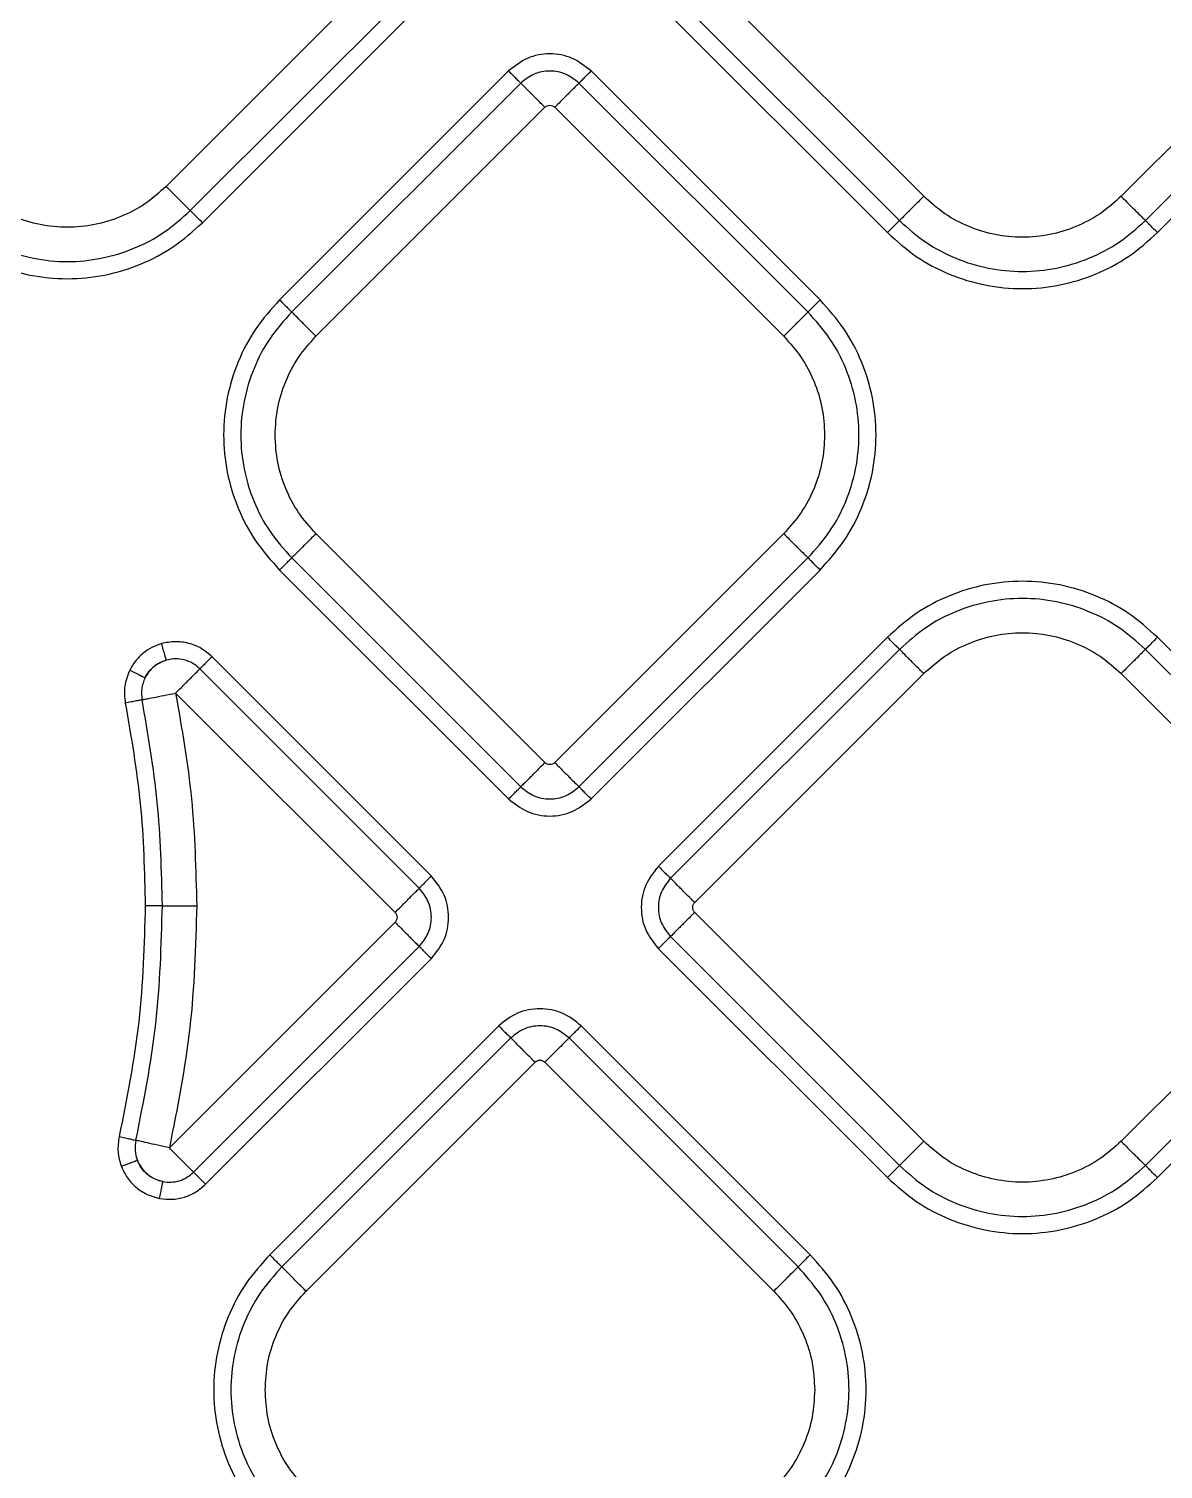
# Model space of a CAD drawing. Extents: x 939 to 1039, y 781 to 934.
# Drawn here: x 985.06 to 988.324, y 839.673 to 843.819 of the extents above; entities that cross this region are included whole.
import ezdxf

# ---------------------------------------------------------------- set-up
doc = ezdxf.new("R2010")
doc.units = 0
doc.header["$MEASUREMENT"] = 0
doc.layers.add('1', color=4, linetype='Continuous')

# ---------------------------------------------------------------- blocks, each defined once
blk = doc.blocks.new('Envoy')
at = {"layer": '1', "color": 3, "linetype": 'Continuous', "lineweight": 25}
for p, q in [((47.4601, 44.8496), (46.8012, 44.1907)), ((48.9811, 44.1622), (48.3222, 44.8211)), ((50.208, 44.8211), (49.5492, 44.1622)), ((46.871, 44.121), (47.5298, 44.7798)), ((46.9058, 44.0862), (47.5646, 44.745)), ((48.2525, 44.7513), (48.9114, 44.0925)), ((49.6189, 44.0925), (50.2778, 44.7513)), ((48.2177, 44.7165), (48.8765, 44.0576)), ((49.6538, 44.0576), (50.3126, 44.7165)), ((47.7867, 44.5229), (47.1279, 43.8641)), ((48.683, 43.8641), (48.0242, 44.5229)), ((47.8216, 44.4881), (47.1627, 43.8293)), ((48.6481, 43.8293), (47.9893, 44.4881)), ((47.2324, 43.7595), (47.8913, 44.4184)), ((47.9196, 44.4184), (48.5784, 43.7595)), ((47.8913, 42.5326), (47.2324, 43.1914)), ((48.5784, 43.1914), (47.9196, 42.5326)), ((47.1627, 43.1217), (47.8216, 42.4628)), ((47.9893, 42.4628), (48.6481, 43.1217)), ((47.1279, 43.0868), (47.7867, 42.428)), ((48.0242, 42.428), (48.683, 43.0868)), ((48.8765, 42.8933), (48.2177, 42.2345)), ((50.3126, 42.2345), (49.6538, 42.8933)), ((47.5646, 42.2059), (46.9334, 42.8372)), ((48.9114, 42.8584), (48.2526, 42.1996)), ((50.2778, 42.1996), (49.619, 42.8584)), ((47.5298, 42.1711), (46.8985, 42.8023)), ((48.3223, 42.1298), (48.9811, 42.7887)), ((49.5492, 42.7887), (50.2081, 42.1298)), ((46.8288, 42.7326), (47.46, 42.1013)), ((48.9811, 41.4427), (48.3223, 42.1016)), ((50.2081, 42.1016), (49.5492, 41.4427)), ((47.46, 42.0731), (46.8106, 41.4236)), ((46.8803, 41.3538), (47.5298, 42.0033)), ((48.2177, 41.997), (48.8765, 41.3382)), ((48.2526, 42.0318), (48.9114, 41.373)), ((49.619, 41.373), (50.2778, 42.0318)), ((49.6538, 41.3382), (50.3126, 41.997)), ((46.9151, 41.319), (47.5646, 41.9685)), ((47.7582, 41.7749), (47.0994, 41.1161)), ((48.6545, 41.1161), (47.9957, 41.7749)), ((47.793, 41.7401), (47.1342, 41.0812)), ((48.6196, 41.0812), (47.9608, 41.7401)), ((47.2039, 41.0115), (47.8628, 41.6703)), ((47.891, 41.6703), (48.5499, 41.0115))]:
    blk.add_line(p, q, dxfattribs=at)
for points, knots in [([(48.0242, 44.5229), (48.0068, 44.5367), (47.9721, 44.5641), (47.9054, 44.5761), (47.8388, 44.5641), (47.804, 44.5367), (47.7867, 44.5229)], [0, 0, 0, 0, 0.250067, 0.499983, 0.74993, 1, 1, 1, 1]), ([(47.7867, 44.5229), (47.7908, 44.5188), (47.7991, 44.5105), (47.8099, 44.4997), (47.8182, 44.4914), (47.8204, 44.4892), (47.8216, 44.4881)], [0, 0, 0, 0, 0.250005, 0.499999, 0.749999, 1, 1, 1, 1]), ([(47.9893, 44.4881), (47.977, 44.4978), (47.9525, 44.5171), (47.9054, 44.5257), (47.8584, 44.5171), (47.8338, 44.4978), (47.8216, 44.4881)], [0, 0, 0, 0, 0.249861, 0.499986, 0.750123, 1, 1, 1, 1]), ([(47.9893, 44.4881), (47.9904, 44.4892), (47.9926, 44.4914), (48.0009, 44.4997), (48.0117, 44.5105), (48.02, 44.5188), (48.0242, 44.5229)], [0, 0, 0, 0, 0.25, 0.5, 0.749994, 1, 1, 1, 1]), ([(47.8913, 44.4184), (47.883, 44.4266), (47.8664, 44.4432), (47.8448, 44.4649), (47.8282, 44.4815), (47.8238, 44.4859), (47.8216, 44.4881)], [0, 0, 0, 0, 0.25, 0.499997, 0.74999, 1, 1, 1, 1]), ([(47.9893, 44.4881), (47.9871, 44.4859), (47.9826, 44.4815), (47.966, 44.4649), (47.9444, 44.4432), (47.9278, 44.4266), (47.9196, 44.4184)], [0, 0, 0, 0, 0.25001, 0.500004, 0.75, 1, 1, 1, 1]), ([(47.8913, 44.4184), (47.8933, 44.42), (47.8975, 44.4233), (47.9054, 44.4247), (47.9133, 44.4233), (47.9175, 44.42), (47.9196, 44.4184)], [0, 0, 0, 0, 0.250228, 0.5, 0.749768, 1, 1, 1, 1]), ([(46.8012, 44.1907), (46.7816, 44.1732), (46.7423, 44.1381), (46.6718, 44.1014), (46.5961, 44.0782), (46.5172, 44.0705), (46.4383, 44.0782), (46.3626, 44.1014), (46.2921, 44.1381), (46.2528, 44.1732), (46.2331, 44.1907)], [0, 0, 0, 0, 0.125, 0.25, 0.375, 0.5, 0.625, 0.75, 0.875, 1, 1, 1, 1]), ([(46.8012, 44.1907), (46.8095, 44.1825), (46.8261, 44.1659), (46.8477, 44.1442), (46.8643, 44.1276), (46.8688, 44.1232), (46.871, 44.121)], [0, 0, 0, 0, 0.249999, 0.499997, 0.74999, 1, 1, 1, 1]), ([(48.9811, 44.1622), (48.9728, 44.1539), (48.9563, 44.1374), (48.9346, 44.1157), (48.918, 44.0991), (48.9136, 44.0947), (48.9114, 44.0925)], [0, 0, 0, 0, 0.25, 0.499997, 0.74999, 1, 1, 1, 1]), ([(49.5492, 44.1622), (49.5296, 44.1447), (49.4903, 44.1096), (49.4197, 44.0729), (49.3441, 44.0497), (49.2651, 44.042), (49.1862, 44.0497), (49.1106, 44.0729), (49.04, 44.1096), (49.0007, 44.1447), (48.9811, 44.1622)], [0, 0, 0, 0, 0.125, 0.25, 0.375, 0.5, 0.625, 0.75, 0.875, 1, 1, 1, 1]), ([(49.5492, 44.1622), (49.5575, 44.1539), (49.574, 44.1374), (49.5957, 44.1157), (49.6123, 44.0991), (49.6167, 44.0947), (49.6189, 44.0925)], [0, 0, 0, 0, 0.25, 0.499997, 0.74999, 1, 1, 1, 1]), ([(46.1634, 44.121), (46.1879, 44.0992), (46.2368, 44.0555), (46.3246, 44.0097), (46.4189, 43.9809), (46.5172, 43.9713), (46.6155, 43.9809), (46.7097, 44.0097), (46.7976, 44.0555), (46.8465, 44.0992), (46.871, 44.121)], [0, 0, 0, 0, 0.125, 0.25, 0.375, 0.5, 0.625, 0.75, 0.875, 1, 1, 1, 1]), ([(46.9058, 44.0862), (46.9017, 44.0903), (46.8934, 44.0986), (46.8826, 44.1094), (46.8743, 44.1177), (46.8721, 44.1199), (46.871, 44.121)], [0, 0, 0, 0, 0.2500041, 0.4999999, 0.7499991, 1, 1, 1, 1]), ([(46.1285, 44.0862), (46.1554, 44.0622), (46.2092, 44.0142), (46.3057, 43.9639), (46.4092, 43.9322), (46.5172, 43.9216), (46.6251, 43.9322), (46.7287, 43.9639), (46.8252, 44.0142), (46.8789, 44.0622), (46.9058, 44.0862)], [0, 0, 0, 0, 0.125, 0.25, 0.375, 0.5, 0.625, 0.75, 0.875, 1, 1, 1, 1]), ([(48.8765, 44.0576), (48.8806, 44.0618), (48.8889, 44.0701), (48.8997, 44.0809), (48.908, 44.0892), (48.9103, 44.0914), (48.9114, 44.0925)], [0, 0, 0, 0, 0.250006, 0.500001, 0.75, 1, 1, 1, 1]), ([(48.9114, 44.0925), (48.9358, 44.0707), (48.9848, 44.027), (49.0726, 43.9812), (49.1669, 43.9524), (49.2651, 43.9428), (49.3634, 43.9524), (49.4577, 43.9812), (49.5455, 44.027), (49.5945, 44.0707), (49.6189, 44.0925)], [0, 0, 0, 0, 0.125, 0.25, 0.375, 0.5, 0.625, 0.75, 0.875, 1, 1, 1, 1]), ([(49.6538, 44.0576), (49.6497, 44.0618), (49.6414, 44.0701), (49.6306, 44.0809), (49.6223, 44.0892), (49.62, 44.0914), (49.6189, 44.0925)], [0, 0, 0, 0, 0.250006, 0.500001, 0.75, 1, 1, 1, 1]), ([(48.8765, 44.0576), (48.9034, 44.0336), (48.9571, 43.9857), (49.0536, 43.9354), (49.1572, 43.9037), (49.2651, 43.8931), (49.3731, 43.9037), (49.4767, 43.9354), (49.5731, 43.9857), (49.6269, 44.0336), (49.6538, 44.0576)], [0, 0, 0, 0, 0.125, 0.2500001, 0.375, 0.5, 0.625, 0.75, 0.875, 1, 1, 1, 1]), ([(47.1279, 43.8641), (47.1039, 43.8372), (47.0559, 43.7835), (47.0056, 43.687), (46.9739, 43.5834), (46.9634, 43.4755), (46.9739, 43.3675), (47.0056, 43.264), (47.0559, 43.1675), (47.1039, 43.1137), (47.1279, 43.0868)], [0, 0, 0, 0, 0.125, 0.25, 0.375, 0.5, 0.625, 0.75, 0.875, 1, 1, 1, 1]), ([(47.1279, 43.8641), (47.132, 43.86), (47.1403, 43.8517), (47.1511, 43.8409), (47.1594, 43.8326), (47.1616, 43.8304), (47.1627, 43.8293)], [0, 0, 0, 0, 0.250008, 0.500001, 0.750001, 1, 1, 1, 1]), ([(48.683, 43.8641), (48.6788, 43.86), (48.6706, 43.8517), (48.6597, 43.8409), (48.6514, 43.8326), (48.6492, 43.8304), (48.6481, 43.8293)], [0, 0, 0, 0, 0.2500065, 0.5000005, 0.7500001, 1, 1, 1, 1]), ([(48.683, 43.0868), (48.707, 43.1137), (48.7549, 43.1675), (48.8052, 43.264), (48.8369, 43.3675), (48.8475, 43.4755), (48.8369, 43.5834), (48.8052, 43.687), (48.7549, 43.7835), (48.707, 43.8372), (48.683, 43.8641)], [0, 0, 0, 0, 0.125, 0.25, 0.375, 0.5, 0.625, 0.75, 0.875, 1, 1, 1, 1]), ([(47.1627, 43.8293), (47.1409, 43.8048), (47.0972, 43.7558), (47.0514, 43.668), (47.0226, 43.5737), (47.013, 43.4755), (47.0226, 43.3772), (47.0514, 43.2829), (47.0972, 43.1951), (47.1409, 43.1462), (47.1627, 43.1217)], [0, 0, 0, 0, 0.125, 0.25, 0.375, 0.5, 0.625, 0.75, 0.875, 1, 1, 1, 1]), ([(47.2324, 43.7595), (47.2242, 43.7678), (47.2076, 43.7844), (47.186, 43.806), (47.1694, 43.8226), (47.1649, 43.827), (47.1627, 43.8293)], [0, 0, 0, 0, 0.2500004, 0.4999962, 0.7499903, 1, 1, 1, 1]), ([(48.5784, 43.7595), (48.5867, 43.7678), (48.6032, 43.7844), (48.6249, 43.806), (48.6415, 43.8226), (48.6459, 43.827), (48.6481, 43.8293)], [0, 0, 0, 0, 0.249999, 0.499996, 0.74999, 1, 1, 1, 1]), ([(48.6481, 43.1217), (48.67, 43.1462), (48.7136, 43.1951), (48.7594, 43.2829), (48.7883, 43.3772), (48.7979, 43.4755), (48.7883, 43.5737), (48.7594, 43.668), (48.7136, 43.7558), (48.67, 43.8048), (48.6481, 43.8293)], [0, 0, 0, 0, 0.125, 0.25, 0.375, 0.5, 0.625, 0.75, 0.875, 1, 1, 1, 1]), ([(47.1148, 43.4755), (47.1163, 43.5018), (47.1192, 43.5544), (47.1433, 43.6301), (47.1798, 43.7006), (47.2149, 43.7399), (47.2324, 43.7595)], [0, 0, 0, 0, 0.25, 0.5, 0.75, 1, 1, 1, 1]), ([(48.5784, 43.7595), (48.5959, 43.7399), (48.631, 43.7006), (48.6676, 43.6301), (48.6916, 43.5544), (48.6946, 43.5018), (48.6961, 43.4755)], [0, 0, 0, 0, 0.25, 0.5, 0.75, 1, 1, 1, 1]), ([(47.2324, 43.1914), (47.2149, 43.2111), (47.1798, 43.2503), (47.1433, 43.3209), (47.1192, 43.3966), (47.1163, 43.4492), (47.1148, 43.4755)], [0, 0, 0, 0, 0.25, 0.500001, 0.75, 1, 1, 1, 1]), ([(48.6961, 43.4755), (48.6946, 43.4492), (48.6916, 43.3966), (48.6676, 43.3209), (48.631, 43.2503), (48.5959, 43.2111), (48.5784, 43.1914)], [0, 0, 0, 0, 0.25, 0.5, 0.75, 1, 1, 1, 1]), ([(47.2324, 43.1914), (47.2242, 43.1831), (47.2076, 43.1666), (47.186, 43.1449), (47.1694, 43.1283), (47.1649, 43.1239), (47.1627, 43.1217)], [0, 0, 0, 0, 0.2500004, 0.4999968, 0.7499903, 1, 1, 1, 1]), ([(48.5784, 43.1914), (48.5867, 43.1831), (48.6032, 43.1666), (48.6249, 43.1449), (48.6415, 43.1283), (48.6459, 43.1239), (48.6481, 43.1217)], [0, 0, 0, 0, 0.249999, 0.499997, 0.74999, 1, 1, 1, 1]), ([(47.1279, 43.0868), (47.132, 43.091), (47.1403, 43.0992), (47.1511, 43.1101), (47.1594, 43.1184), (47.1616, 43.1206), (47.1627, 43.1217)], [0, 0, 0, 0, 0.250005, 0.500001, 0.75, 1, 1, 1, 1]), ([(48.683, 43.0868), (48.6788, 43.091), (48.6706, 43.0992), (48.6597, 43.1101), (48.6514, 43.1184), (48.6492, 43.1206), (48.6481, 43.1217)], [0, 0, 0, 0, 0.2500041, 0.4999999, 0.7499991, 1, 1, 1, 1]), ([(49.6538, 42.8933), (49.6269, 42.9173), (49.5732, 42.9652), (49.4767, 43.0155), (49.3731, 43.0472), (49.2652, 43.0578), (49.1572, 43.0472), (49.0537, 43.0155), (48.9572, 42.9652), (48.9034, 42.9173), (48.8765, 42.8933)], [0, 0, 0, 0, 0.125, 0.25, 0.375, 0.5, 0.625, 0.7499999, 0.875, 1, 1, 1, 1]), ([(49.619, 42.8584), (49.5945, 42.8802), (49.5456, 42.9239), (49.4577, 42.9697), (49.3635, 42.9985), (49.2652, 43.0081), (49.1669, 42.9985), (49.0726, 42.9697), (48.9848, 42.9239), (48.9359, 42.8802), (48.9114, 42.8584)], [0, 0, 0, 0, 0.125, 0.25, 0.375, 0.5, 0.625, 0.75, 0.875, 1, 1, 1, 1]), ([(48.9811, 42.7887), (49.0008, 42.8062), (49.0401, 42.8413), (49.1106, 42.878), (49.1863, 42.9012), (49.2652, 42.9089), (49.3441, 42.9012), (49.4198, 42.878), (49.4903, 42.8413), (49.5296, 42.8062), (49.5492, 42.7887)], [0, 0, 0, 0, 0.125, 0.25, 0.375, 0.5, 0.625, 0.75, 0.875, 1, 1, 1, 1]), ([(46.7884, 42.8749), (46.7788, 42.8715), (46.7595, 42.8647), (46.734, 42.8473), (46.7121, 42.8256), (46.7018, 42.8079), (46.6967, 42.799)], [0, 0, 0, 0, 0.249715, 0.500022, 0.750315, 1, 1, 1, 1]), ([(46.9334, 42.8372), (46.9234, 42.8457), (46.9035, 42.8628), (46.8664, 42.8772), (46.827, 42.8827), (46.8013, 42.8775), (46.7884, 42.8749)], [0, 0, 0, 0, 0.2499993, 0.4999988, 0.7499995, 1, 1, 1, 1]), ([(46.8019, 42.8274), (46.8015, 42.8289), (46.8006, 42.8319), (46.7974, 42.8432), (46.7932, 42.858), (46.79, 42.8692), (46.7884, 42.8749)], [0, 0, 0, 0, 0.250001, 0.5, 0.749996, 1, 1, 1, 1]), ([(48.8765, 42.8933), (48.8807, 42.8891), (48.8889, 42.8808), (48.8998, 42.87), (48.9081, 42.8617), (48.9103, 42.8595), (48.9114, 42.8584)], [0, 0, 0, 0, 0.250007, 0.500002, 0.750001, 1, 1, 1, 1]), ([(49.619, 42.8584), (49.6201, 42.8595), (49.6223, 42.8617), (49.6306, 42.87), (49.6414, 42.8808), (49.6497, 42.8891), (49.6538, 42.8933)], [0, 0, 0, 0, 0.2499994, 0.4999985, 0.7499932, 1, 1, 1, 1]), ([(46.8019, 42.8274), (46.7955, 42.8251), (46.7827, 42.8205), (46.7658, 42.8088), (46.7511, 42.7944), (46.7442, 42.7827), (46.7407, 42.7769)], [0, 0, 0, 0, 0.25, 0.5, 0.750001, 1, 1, 1, 1]), ([(46.7407, 42.7769), (46.7441, 42.7828), (46.7509, 42.7946), (46.7655, 42.8092), (46.7825, 42.8208), (46.7954, 42.8252), (46.8019, 42.8274)], [0, 0, 0, 0, 0.249898, 0.499975, 0.750068, 1, 1, 1, 1]), ([(46.8985, 42.8023), (46.8919, 42.808), (46.8786, 42.8194), (46.8539, 42.829), (46.8276, 42.8326), (46.8105, 42.8292), (46.8019, 42.8274)], [0, 0, 0, 0, 0.249999, 0.500001, 0.750001, 1, 1, 1, 1]), ([(46.9334, 42.8372), (46.9293, 42.833), (46.921, 42.8247), (46.9102, 42.8139), (46.9019, 42.8056), (46.8996, 42.8034), (46.8985, 42.8023)], [0, 0, 0, 0, 0.250008, 0.500001, 0.750001, 1, 1, 1, 1]), ([(48.9811, 42.7887), (48.9728, 42.797), (48.9563, 42.8135), (48.9346, 42.8352), (48.918, 42.8518), (48.9136, 42.8562), (48.9114, 42.8584)], [0, 0, 0, 0, 0.249999, 0.499996, 0.74999, 1, 1, 1, 1]), ([(49.619, 42.8584), (49.6168, 42.8562), (49.6123, 42.8518), (49.5957, 42.8352), (49.5741, 42.8135), (49.5575, 42.797), (49.5492, 42.7887)], [0, 0, 0, 0, 0.25001, 0.500004, 0.750001, 1, 1, 1, 1]), ([(46.6967, 42.799), (46.6905, 42.7837), (46.6783, 42.7529), (46.6819, 42.7201), (46.6838, 42.7036)], [0, 0, 0, 0, 0.5, 1, 1, 1, 1]), ([(46.6967, 42.799), (46.7019, 42.7964), (46.7124, 42.7911), (46.726, 42.7843), (46.7365, 42.779), (46.7393, 42.7776), (46.7407, 42.7769)], [0, 0, 0, 0, 0.250004, 0.5, 0.75, 1, 1, 1, 1]), ([(46.8288, 42.7326), (46.8371, 42.7409), (46.8536, 42.7574), (46.8753, 42.7791), (46.8919, 42.7957), (46.8963, 42.8001), (46.8985, 42.8023)], [0, 0, 0, 0, 0.249999, 0.499997, 0.74999, 1, 1, 1, 1]), ([(46.7407, 42.7769), (46.7366, 42.7666), (46.7284, 42.7461), (46.7309, 42.7242), (46.7321, 42.7133)], [0, 0, 0, 0, 0.500003, 1, 1, 1, 1]), ([(46.7321, 42.7133), (46.7306, 42.713), (46.7275, 42.7123), (46.716, 42.7101), (46.701, 42.7071), (46.6895, 42.7048), (46.6838, 42.7036)], [0, 0, 0, 0, 0.250001, 0.500001, 0.749996, 1, 1, 1, 1]), ([(46.6838, 42.7036), (46.7006, 42.6072), (46.7341, 42.4143), (46.739, 42.2186), (46.7414, 42.1207)], [0, 0, 0, 0, 0.4999406, 1, 1, 1, 1]), ([(46.7321, 42.7133), (46.7352, 42.7139), (46.7413, 42.7151), (46.7643, 42.7197), (46.7944, 42.7257), (46.8173, 42.7303), (46.8288, 42.7326)], [0, 0, 0, 0, 0.250009, 0.500003, 0.75, 1, 1, 1, 1]), ([(46.7907, 42.1207), (46.7882, 42.2202), (46.7833, 42.4192), (46.7492, 42.6152), (46.7321, 42.7133)], [0, 0, 0, 0, 0.500059, 1, 1, 1, 1]), ([(46.8288, 42.7326), (46.8464, 42.6314), (46.8817, 42.4289), (46.8868, 42.2234), (46.8893, 42.1207)], [0, 0, 0, 0, 0.499914, 1, 1, 1, 1]), ([(47.8913, 42.5326), (47.883, 42.5243), (47.8664, 42.5077), (47.8448, 42.4861), (47.8282, 42.4695), (47.8238, 42.4651), (47.8216, 42.4628)], [0, 0, 0, 0, 0.25, 0.499997, 0.74999, 1, 1, 1, 1]), ([(47.9196, 42.5326), (47.9175, 42.5309), (47.9133, 42.5277), (47.9054, 42.5262), (47.8975, 42.5277), (47.8933, 42.5309), (47.8913, 42.5326)], [0, 0, 0, 0, 0.2502321, 0.4999997, 0.7497719, 1, 1, 1, 1]), ([(47.9196, 42.5326), (47.9278, 42.5243), (47.9444, 42.5077), (47.966, 42.4861), (47.9826, 42.4695), (47.9871, 42.4651), (47.9893, 42.4628)], [0, 0, 0, 0, 0.249999, 0.499997, 0.74999, 1, 1, 1, 1]), ([(47.7867, 42.428), (47.7908, 42.4321), (47.7991, 42.4404), (47.8099, 42.4512), (47.8182, 42.4595), (47.8204, 42.4617), (47.8216, 42.4628)], [0, 0, 0, 0, 0.2500054, 0.4999986, 0.7499986, 1, 1, 1, 1]), ([(47.8216, 42.4628), (47.8338, 42.4532), (47.8584, 42.4338), (47.9054, 42.4252), (47.9525, 42.4338), (47.977, 42.4532), (47.9893, 42.4628)], [0, 0, 0, 0, 0.249861, 0.499986, 0.750123, 1, 1, 1, 1]), ([(48.0242, 42.428), (48.02, 42.4321), (48.0117, 42.4404), (48.0009, 42.4512), (47.9926, 42.4595), (47.9904, 42.4617), (47.9893, 42.4628)], [0, 0, 0, 0, 0.2500054, 0.4999986, 0.7499986, 1, 1, 1, 1]), ([(47.7867, 42.428), (47.804, 42.4143), (47.8388, 42.3868), (47.9054, 42.3748), (47.9721, 42.3868), (48.0068, 42.4143), (48.0242, 42.428)], [0, 0, 0, 0, 0.250068, 0.499983, 0.749929, 1, 1, 1, 1]), ([(47.5646, 42.2059), (47.5605, 42.2018), (47.5522, 42.1935), (47.5414, 42.1827), (47.5331, 42.1744), (47.5309, 42.1722), (47.5298, 42.1711)], [0, 0, 0, 0, 0.2500081, 0.5000011, 0.7499999, 1, 1, 1, 1]), ([(47.5646, 41.9685), (47.5783, 41.9858), (47.6058, 42.0206), (47.6178, 42.0872), (47.6058, 42.1538), (47.5783, 42.1886), (47.5646, 42.2059)], [0, 0, 0, 0, 0.250067, 0.499983, 0.74993, 1, 1, 1, 1]), ([(48.2177, 42.2345), (48.204, 42.2171), (48.1766, 42.1824), (48.1645, 42.1157), (48.1765, 42.0491), (48.204, 42.0143), (48.2177, 41.997)], [0, 0, 0, 0, 0.250068, 0.499984, 0.74993, 1, 1, 1, 1]), ([(48.2177, 42.2345), (48.2219, 42.2303), (48.2301, 42.222), (48.2409, 42.2112), (48.2492, 42.2029), (48.2515, 42.2007), (48.2526, 42.1996)], [0, 0, 0, 0, 0.250005, 0.499999, 0.75, 1, 1, 1, 1]), ([(48.2526, 42.1996), (48.2429, 42.1873), (48.2235, 42.1628), (48.215, 42.1157), (48.2235, 42.0687), (48.2429, 42.0441), (48.2526, 42.0318)], [0, 0, 0, 0, 0.2498604, 0.4999853, 0.7501237, 1, 1, 1, 1]), ([(48.3223, 42.1298), (48.314, 42.1381), (48.2974, 42.1547), (48.2758, 42.1763), (48.2592, 42.1929), (48.2548, 42.1974), (48.2526, 42.1996)], [0, 0, 0, 0, 0.249999, 0.499997, 0.74999, 1, 1, 1, 1]), ([(47.46, 42.1013), (47.4683, 42.1096), (47.4849, 42.1262), (47.5065, 42.1478), (47.5231, 42.1644), (47.5276, 42.1688), (47.5298, 42.1711)], [0, 0, 0, 0, 0.25, 0.499996, 0.74999, 1, 1, 1, 1]), ([(47.5298, 42.0033), (47.5394, 42.0156), (47.5588, 42.0401), (47.5674, 42.0872), (47.5588, 42.1343), (47.5394, 42.1588), (47.5298, 42.1711)], [0, 0, 0, 0, 0.249861, 0.499986, 0.750123, 1, 1, 1, 1]), ([(46.7414, 42.1207), (46.7382, 42.0089), (46.7319, 41.7854), (46.6882, 41.5662), (46.6664, 41.4566)], [0, 0, 0, 0, 0.5000081, 1, 1, 1, 1]), ([(46.7144, 41.4456), (46.7367, 41.557), (46.7811, 41.7799), (46.7875, 42.0071), (46.7907, 42.1207)], [0, 0, 0, 0, 0.499992, 1, 1, 1, 1]), ([(46.7907, 42.1207), (46.7891, 42.1207), (46.786, 42.1207), (46.7743, 42.1207), (46.759, 42.1207), (46.7473, 42.1207), (46.7414, 42.1207)], [0, 0, 0, 0, 0.249998, 0.49999, 0.749996, 1, 1, 1, 1]), ([(46.7907, 42.1207), (46.7938, 42.1207), (46.8001, 42.1207), (46.8236, 42.1207), (46.8542, 42.1207), (46.8776, 42.1207), (46.8893, 42.1207)], [0, 0, 0, 0, 0.250006, 0.500005, 0.750007, 1, 1, 1, 1]), ([(46.8893, 42.1207), (46.886, 42.0034), (46.8794, 41.7688), (46.8335, 41.5386), (46.8106, 41.4236)], [0, 0, 0, 0, 0.500009, 1, 1, 1, 1]), ([(48.3223, 42.1016), (48.3206, 42.1036), (48.3174, 42.1078), (48.3159, 42.1157), (48.3174, 42.1236), (48.3206, 42.1278), (48.3223, 42.1298)], [0, 0, 0, 0, 0.250228, 0.5, 0.749772, 1, 1, 1, 1]), ([(47.46, 42.1013), (47.4617, 42.0993), (47.4649, 42.0951), (47.4664, 42.0872), (47.4649, 42.0793), (47.4617, 42.0751), (47.46, 42.0731)], [0, 0, 0, 0, 0.2502342, 0.5000046, 0.7497658, 1, 1, 1, 1]), ([(48.3223, 42.1016), (48.314, 42.0933), (48.2974, 42.0767), (48.2758, 42.0551), (48.2592, 42.0385), (48.2548, 42.0341), (48.2526, 42.0318)], [0, 0, 0, 0, 0.249999, 0.499997, 0.74999, 1, 1, 1, 1]), ([(47.46, 42.0731), (47.4683, 42.0648), (47.4849, 42.0482), (47.5065, 42.0266), (47.5231, 42.01), (47.5276, 42.0055), (47.5298, 42.0033)], [0, 0, 0, 0, 0.25, 0.499996, 0.74999, 1, 1, 1, 1]), ([(47.5646, 41.9685), (47.5605, 41.9726), (47.5522, 41.9809), (47.5414, 41.9917), (47.5331, 42), (47.5309, 42.0022), (47.5298, 42.0033)], [0, 0, 0, 0, 0.2500081, 0.5000011, 0.7499999, 1, 1, 1, 1]), ([(48.2177, 41.997), (48.2219, 42.0011), (48.2301, 42.0094), (48.2409, 42.0202), (48.2492, 42.0285), (48.2515, 42.0307), (48.2526, 42.0318)], [0, 0, 0, 0, 0.250003, 0.5, 0.749999, 1, 1, 1, 1]), ([(47.9957, 41.7749), (47.9783, 41.7886), (47.9436, 41.8161), (47.8769, 41.8281), (47.8103, 41.8161), (47.7755, 41.7886), (47.7582, 41.7749)], [0, 0, 0, 0, 0.250067, 0.499983, 0.749929, 1, 1, 1, 1]), ([(47.7582, 41.7749), (47.7623, 41.7708), (47.7706, 41.7625), (47.7814, 41.7517), (47.7897, 41.7434), (47.7919, 41.7412), (47.793, 41.7401)], [0, 0, 0, 0, 0.250005, 0.5, 0.75, 1, 1, 1, 1]), ([(47.9608, 41.7401), (47.9485, 41.7497), (47.924, 41.7691), (47.8769, 41.7777), (47.8299, 41.7691), (47.8053, 41.7497), (47.793, 41.7401)], [0, 0, 0, 0, 0.249861, 0.499986, 0.750123, 1, 1, 1, 1]), ([(47.9608, 41.7401), (47.9619, 41.7412), (47.9641, 41.7434), (47.9724, 41.7517), (47.9832, 41.7625), (47.9915, 41.7708), (47.9957, 41.7749)], [0, 0, 0, 0, 0.25, 0.5, 0.749995, 1, 1, 1, 1]), ([(47.8628, 41.6703), (47.8545, 41.6786), (47.8379, 41.6952), (47.8163, 41.7168), (47.7997, 41.7334), (47.7953, 41.7378), (47.793, 41.7401)], [0, 0, 0, 0, 0.249999, 0.499997, 0.74999, 1, 1, 1, 1]), ([(47.9608, 41.7401), (47.9586, 41.7378), (47.9541, 41.7334), (47.9375, 41.7168), (47.9159, 41.6952), (47.8993, 41.6786), (47.891, 41.6703)], [0, 0, 0, 0, 0.25001, 0.500003, 0.75, 1, 1, 1, 1]), ([(47.8628, 41.6703), (47.8648, 41.672), (47.869, 41.6752), (47.8769, 41.6767), (47.8848, 41.6752), (47.889, 41.672), (47.891, 41.6703)], [0, 0, 0, 0, 0.2502321, 0.4999997, 0.7497719, 1, 1, 1, 1]), ([(46.6664, 41.4566), (46.6642, 41.4419), (46.6598, 41.4126), (46.6684, 41.3842), (46.6727, 41.37)], [0, 0, 0, 0, 0.499999, 1, 1, 1, 1]), ([(46.6664, 41.4566), (46.6721, 41.4553), (46.6835, 41.4526), (46.6984, 41.4492), (46.7099, 41.4466), (46.7129, 41.4459), (46.7144, 41.4456)], [0, 0, 0, 0, 0.250006, 0.4999996, 0.7499999, 1, 1, 1, 1]), ([(46.7144, 41.4456), (46.713, 41.4358), (46.71, 41.4162), (46.7158, 41.3973), (46.7186, 41.3879)], [0, 0, 0, 0, 0.500002, 1, 1, 1, 1]), ([(46.8106, 41.4236), (46.7991, 41.4262), (46.7763, 41.4314), (46.7465, 41.4382), (46.7236, 41.4435), (46.7175, 41.4449), (46.7144, 41.4456)], [0, 0, 0, 0, 0.25, 0.499997, 0.749991, 1, 1, 1, 1]), ([(46.8803, 41.3538), (46.8781, 41.3561), (46.8736, 41.3605), (46.857, 41.3771), (46.8354, 41.3987), (46.8188, 41.4153), (46.8106, 41.4236)], [0, 0, 0, 0, 0.25001, 0.500003, 0.750001, 1, 1, 1, 1]), ([(48.9811, 41.4427), (48.9728, 41.4345), (48.9563, 41.4179), (48.9346, 41.3962), (48.918, 41.3796), (48.9136, 41.3752), (48.9114, 41.373)], [0, 0, 0, 0, 0.25, 0.499997, 0.74999, 1, 1, 1, 1]), ([(49.5492, 41.4427), (49.5296, 41.4252), (49.4903, 41.3901), (49.4198, 41.3534), (49.3441, 41.3302), (49.2652, 41.3225), (49.1863, 41.3302), (49.1106, 41.3534), (49.0401, 41.3901), (49.0008, 41.4252), (48.9811, 41.4427)], [0, 0, 0, 0, 0.125, 0.25, 0.375, 0.5, 0.625, 0.75, 0.875, 1, 1, 1, 1]), ([(49.5492, 41.4427), (49.5575, 41.4345), (49.5741, 41.4179), (49.5957, 41.3962), (49.6123, 41.3796), (49.6168, 41.3752), (49.619, 41.373)], [0, 0, 0, 0, 0.249999, 0.499997, 0.74999, 1, 1, 1, 1]), ([(46.7186, 41.3879), (46.7172, 41.3873), (46.7143, 41.3862), (46.7033, 41.3819), (46.689, 41.3764), (46.6781, 41.3722), (46.6727, 41.37)], [0, 0, 0, 0, 0.25, 0.499999, 0.749995, 1, 1, 1, 1]), ([(46.6727, 41.37), (46.678, 41.3588), (46.6887, 41.3362), (46.7149, 41.3089), (46.7465, 41.288), (46.7707, 41.2815), (46.7827, 41.2783)], [0, 0, 0, 0, 0.249506, 0.499975, 0.750459, 1, 1, 1, 1]), ([(46.7186, 41.3879), (46.7223, 41.3804), (46.7296, 41.3655), (46.7471, 41.3475), (46.768, 41.3335), (46.784, 41.329), (46.792, 41.3267)], [0, 0, 0, 0, 0.250002, 0.500001, 0.75, 1, 1, 1, 1]), ([(46.792, 41.3267), (46.7839, 41.3288), (46.7678, 41.333), (46.7467, 41.3469), (46.7292, 41.3652), (46.7222, 41.3803), (46.7186, 41.3879)], [0, 0, 0, 0, 0.249881, 0.500023, 0.75015, 1, 1, 1, 1]), ([(48.8765, 41.3382), (48.8807, 41.3423), (48.8889, 41.3506), (48.8998, 41.3614), (48.9081, 41.3697), (48.9103, 41.3719), (48.9114, 41.373)], [0, 0, 0, 0, 0.250005, 0.5, 0.749999, 1, 1, 1, 1]), ([(48.9114, 41.373), (48.9359, 41.3512), (48.9848, 41.3075), (49.0726, 41.2617), (49.1669, 41.2329), (49.2652, 41.2233), (49.3635, 41.2329), (49.4577, 41.2617), (49.5456, 41.3075), (49.5945, 41.3512), (49.619, 41.373)], [0, 0, 0, 0, 0.125, 0.25, 0.375, 0.5, 0.625, 0.75, 0.875, 1, 1, 1, 1]), ([(49.6538, 41.3382), (49.6497, 41.3423), (49.6414, 41.3506), (49.6306, 41.3614), (49.6223, 41.3697), (49.6201, 41.3719), (49.619, 41.373)], [0, 0, 0, 0, 0.2500044, 0.4999995, 0.7499991, 1, 1, 1, 1]), ([(46.792, 41.3267), (46.8, 41.3258), (46.8159, 41.3239), (46.8398, 41.3285), (46.8621, 41.338), (46.8742, 41.3486), (46.8803, 41.3538)], [0, 0, 0, 0, 0.25, 0.500001, 0.750002, 1, 1, 1, 1]), ([(46.9151, 41.319), (46.911, 41.3231), (46.9027, 41.3314), (46.8919, 41.3422), (46.8836, 41.3505), (46.8814, 41.3527), (46.8803, 41.3538)], [0, 0, 0, 0, 0.250005, 0.5, 0.749999, 1, 1, 1, 1]), ([(48.8765, 41.3382), (48.9034, 41.3142), (48.9572, 41.2662), (49.0537, 41.2159), (49.1572, 41.1842), (49.2652, 41.1736), (49.3731, 41.1842), (49.4767, 41.2159), (49.5732, 41.2662), (49.6269, 41.3142), (49.6538, 41.3382)], [0, 0, 0, 0, 0.125, 0.25, 0.375, 0.5, 0.625, 0.75, 0.875, 1, 1, 1, 1]), ([(46.7827, 41.2783), (46.7838, 41.284), (46.786, 41.2955), (46.7889, 41.3106), (46.7911, 41.3221), (46.7917, 41.3252), (46.792, 41.3267)], [0, 0, 0, 0, 0.250004, 0.5, 0.749999, 1, 1, 1, 1]), ([(46.7827, 41.2783), (46.7947, 41.2769), (46.8186, 41.274), (46.8544, 41.281), (46.8878, 41.2953), (46.906, 41.3111), (46.9151, 41.319)], [0, 0, 0, 0, 0.250001, 0.500001, 0.750001, 1, 1, 1, 1]), ([(47.0994, 41.1161), (47.0754, 41.0892), (47.0274, 41.0354), (46.9771, 40.9389), (46.9454, 40.8354), (46.9349, 40.7274), (46.9454, 40.6195), (46.9771, 40.5159), (47.0274, 40.4194), (47.0754, 40.3657), (47.0994, 40.3388)], [0, 0, 0, 0, 0.1250001, 0.25, 0.375, 0.5, 0.625, 0.75, 0.8749999, 1, 1, 1, 1]), ([(47.1342, 41.0812), (47.1124, 41.0568), (47.0687, 41.0078), (47.0229, 40.92), (46.9941, 40.8257), (46.9845, 40.7274), (46.9941, 40.6292), (47.0229, 40.5349), (47.0687, 40.4471), (47.1124, 40.3981), (47.1342, 40.3736)], [0, 0, 0, 0, 0.125, 0.25, 0.375, 0.5, 0.624999, 0.75, 0.875, 1, 1, 1, 1]), ([(47.0994, 41.1161), (47.1035, 41.1119), (47.1118, 41.1037), (47.1226, 41.0928), (47.1309, 41.0845), (47.1331, 41.0823), (47.1342, 41.0812)], [0, 0, 0, 0, 0.250005, 0.499999, 0.75, 1, 1, 1, 1]), ([(47.2039, 41.0115), (47.1957, 41.0198), (47.1791, 41.0363), (47.1574, 41.058), (47.1408, 41.0746), (47.1364, 41.079), (47.1342, 41.0812)], [0, 0, 0, 0, 0.249999, 0.499996, 0.74999, 1, 1, 1, 1]), ([(48.5499, 41.0115), (48.5582, 41.0198), (48.5747, 41.0363), (48.5964, 41.058), (48.613, 41.0746), (48.6174, 41.079), (48.6196, 41.0812)], [0, 0, 0, 0, 0.2499993, 0.4999955, 0.7499899, 1, 1, 1, 1]), ([(48.6545, 41.1161), (48.6503, 41.1119), (48.6421, 41.1037), (48.6312, 41.0928), (48.6229, 41.0845), (48.6207, 41.0823), (48.6196, 41.0812)], [0, 0, 0, 0, 0.250008, 0.499999, 0.750001, 1, 1, 1, 1]), ([(48.6196, 40.3736), (48.6414, 40.3981), (48.6851, 40.4471), (48.7309, 40.5349), (48.7597, 40.6292), (48.7694, 40.7274), (48.7597, 40.8257), (48.7309, 40.92), (48.6851, 41.0078), (48.6414, 41.0568), (48.6196, 41.0812)], [0, 0, 0, 0, 0.125, 0.25, 0.375, 0.5, 0.625, 0.75, 0.875, 1, 1, 1, 1]), ([(48.6545, 40.3388), (48.6785, 40.3657), (48.7264, 40.4194), (48.7767, 40.5159), (48.8084, 40.6195), (48.819, 40.7274), (48.8084, 40.8354), (48.7767, 40.9389), (48.7264, 41.0354), (48.6785, 41.0892), (48.6545, 41.1161)], [0, 0, 0, 0, 0.125, 0.25, 0.375, 0.5, 0.625, 0.75, 0.875, 1, 1, 1, 1]), ([(47.0863, 40.7274), (47.0878, 40.7537), (47.0907, 40.8063), (47.1148, 40.882), (47.1513, 40.9526), (47.1864, 40.9919), (47.2039, 41.0115)], [0, 0, 0, 0, 0.25, 0.5, 0.75, 1, 1, 1, 1]), ([(48.5499, 41.0115), (48.5674, 40.9919), (48.6025, 40.9526), (48.639, 40.882), (48.6631, 40.8063), (48.6661, 40.7537), (48.6675, 40.7274)], [0, 0, 0, 0, 0.25, 0.5, 0.75, 1, 1, 1, 1]), ([(47.2039, 40.4434), (47.1864, 40.463), (47.1513, 40.5023), (47.1148, 40.5728), (47.0907, 40.6485), (47.0878, 40.7011), (47.0863, 40.7274)], [0, 0, 0, 0, 0.249999, 0.5, 0.75, 1, 1, 1, 1]), ([(48.6675, 40.7274), (48.6661, 40.7011), (48.6631, 40.6485), (48.639, 40.5728), (48.6025, 40.5023), (48.5674, 40.463), (48.5499, 40.4434)], [0, 0, 0, 0, 0.25, 0.5, 0.750001, 1, 1, 1, 1])]:
    blk.add_open_spline(points, degree=3, knots=knots, dxfattribs=at)

msp = doc.modelspace()

# ---------------------------------------------------------------- block references
at = {"layer": '1'}
msp.add_blockref('Envoy', (938.6538, 799.1744), dxfattribs=at)

doc.saveas('drawing.dxf')
